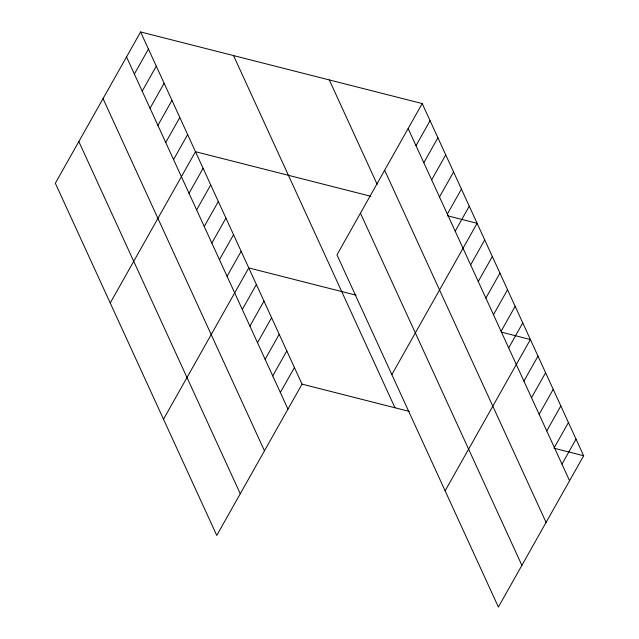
<?xml version="1.0" encoding="UTF-8"?>
<svg xmlns="http://www.w3.org/2000/svg" width="639" height="639" viewBox="0 0 639 639"><rect width="100%" height="100%" fill="white"/><g stroke="black" fill="none" stroke-linecap="round" stroke-linejoin="round"><path stroke-width="0.96" d="M140.604 31.95L55.345 183.257L216.781 535.442L302.039 384.135L140.604 31.95L422.219 103.558L583.655 455.743L498.396 607.05L336.961 254.865L422.219 103.558M134.366 74.044L148.448 49.059M142.209 91.153L156.283 66.16M150.045 108.255L164.127 83.27M157.889 125.364L171.971 100.371M165.733 142.465L179.807 117.48M173.568 159.574L187.65 134.589M110.235 302.998L195.494 151.691L370.772 196.261M189.024 193.282L203.098 168.297M196.628 209.888L210.71 184.903M204.24 226.494L218.322 201.501M211.852 243.092L225.934 218.107M219.465 259.698L233.539 234.705M227.069 276.296L241.151 251.311M163.504 419.224L248.763 267.917L356.059 295.194M242.293 309.508L256.375 284.515M249.905 326.106L263.987 301.121M257.517 342.712L271.591 317.719M265.121 359.318L279.203 334.325M272.733 375.916L286.815 350.931M415.981 145.652L430.063 120.667M280.345 392.522L294.427 367.529M423.825 162.761L437.907 137.768M431.668 179.863L445.742 154.878M439.504 196.972L453.586 171.979M447.348 214.073L461.43 189.088M455.192 231.182L469.266 206.197M391.851 374.606L477.109 223.299L447.372 215.734M470.639 264.889L484.721 239.905M478.252 281.495L492.334 256.503M485.864 298.093L499.938 273.109M493.468 314.7L507.55 289.715M501.08 331.306L515.162 306.313M508.692 347.904L522.774 322.919M445.127 490.832L530.378 339.525L501.575 332.192M523.908 381.116L537.99 356.123M531.52 397.714L545.602 372.729M539.132 414.32L553.214 389.327M546.744 430.918L560.826 405.933M554.356 447.524L568.43 422.539M561.961 464.13L576.043 439.137M302.039 384.135L409.335 411.42M553.917 448.179L583.655 455.743M408.145 128.543L569.573 480.728M384.654 170.23L546.081 522.414M329.285 79.923L377.162 184.367M360.452 213.178L521.887 565.363M233.539 55.577L394.966 407.762M126.522 56.935L287.957 409.12M103.039 98.622L264.466 450.807M78.837 141.57L240.264 493.755"/></g></svg>
